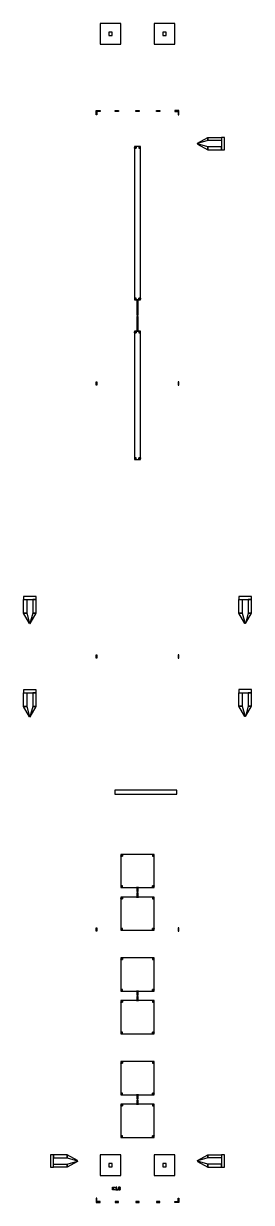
# Model space of a CAD drawing. Extents: x -1950 to 3550, y -200 to 28250.
import ezdxf

# ---------------------------------------------------------------- set-up
doc = ezdxf.new("R2010")
doc.units = 0

# ---------------------------------------------------------------- blocks, each defined once
blk = doc.blocks.new('C1B')
for points in [[(-100, 28250), (-100, 27750), (400, 27750), (400, 28250), (-100, 28250)], [(1200, 28250), (1200, 27750), (1700, 27750), (1700, 28250), (1200, 28250)], [(110, 28040), (110, 27960), (190, 27960), (190, 28040), (110, 28040)], [(1410, 28040), (1410, 27960), (1490, 27960), (1490, 28040), (1410, 28040)], [(-200, 26150), (-100, 26150), (-100, 26130), (-180, 26130), (-180, 26050), (-200, 26050), (-200, 26150)], [(260, 26150), (340, 26150), (340, 26130), (260, 26130), (260, 26150)], [(760, 26150), (840, 26150), (840, 26130), (760, 26130), (760, 26150)], [(1260, 26150), (1340, 26150), (1340, 26130), (1260, 26130), (1260, 26150)], [(1800, 26150), (1700, 26150), (1700, 26130), (1780, 26130), (1780, 26050), (1800, 26050), (1800, 26150)], [(2500, 25425), (2250, 25355), (2250, 25360), (2500, 25500), (2500, 25425)], [(2500, 25425), (2250, 25355), (2250, 25360), (2500, 25500), (2500, 25425)], [(2500, 25275), (2250, 25345), (2250, 25340), (2500, 25200), (2500, 25275)], [(2500, 25275), (2250, 25345), (2250, 25340), (2500, 25200), (2500, 25275)], [(2825, 25425), (2500, 25425), (2500, 25500), (2825, 25500), (2825, 25425)], [(2825, 25425), (2500, 25425), (2500, 25500), (2825, 25500), (2825, 25425)], [(2900, 25500), (2825, 25500), (2825, 25200), (2900, 25200), (2900, 25500)], [(2900, 25500), (2825, 25500), (2825, 25200), (2900, 25200), (2900, 25500)], [(725, 25280), (725, 21580), (875, 21580), (875, 25280), (725, 25280)], [(725, 25280), (725, 25240), (765, 25240), (765, 25280), (725, 25280)], [(725, 25240), (730, 25260), (745, 25275), (765, 25280), (765, 25260), (755, 25257), (748, 25250), (745, 25240), (725, 25240)], [(745, 25240), (748, 25250), (755, 25257), (765, 25260), (765, 25240), (765, 25240), (765, 25240), (765, 25240), (745, 25240)], [(835, 25280), (835, 25240), (875, 25240), (875, 25280), (835, 25280)], [(875, 25240), (870, 25260), (855, 25275), (835, 25280), (835, 25260), (845, 25257), (852, 25250), (855, 25240), (875, 25240)], [(855, 25240), (852, 25250), (845, 25257), (835, 25260), (835, 25240), (835, 25240), (835, 25240), (835, 25240), (855, 25240)], [(2825, 25275), (2500, 25275), (2500, 25200), (2825, 25200), (2825, 25275)], [(2825, 25275), (2500, 25275), (2500, 25200), (2825, 25200), (2825, 25275)], [(765, 21580), (765, 21620), (725, 21620), (725, 21580), (765, 21580)], [(725, 21620), (730, 21600), (745, 21585), (765, 21580), (765, 21600), (755, 21603), (748, 21610), (745, 21620), (725, 21620)], [(745, 21620), (748, 21610), (755, 21603), (765, 21600), (765, 21620), (765, 21620), (765, 21620), (765, 21620), (745, 21620)], [(775, 21580), (775, 21570), (785, 21570), (785, 21580), (775, 21580)], [(785, 21570), (784, 21575), (780, 21579), (775, 21580), (775, 21575), (777, 21574), (779, 21572), (780, 21570), (785, 21570)], [(780, 21570), (779, 21572), (777, 21574), (775, 21575), (775, 21570), (775, 21570), (775, 21570), (775, 21570), (780, 21570)], [(785, 21580), (785, 21210), (815, 21210), (815, 21580), (785, 21580)], [(815, 21580), (815, 21570), (825, 21570), (825, 21580), (815, 21580)], [(815, 21570), (816, 21575), (820, 21579), (825, 21580), (825, 21575), (822, 21574), (821, 21572), (820, 21570), (815, 21570)], [(820, 21570), (821, 21572), (822, 21574), (825, 21575), (825, 21570), (825, 21570), (825, 21570), (825, 21570), (820, 21570)], [(875, 21580), (875, 21620), (835, 21620), (835, 21580), (875, 21580)], [(875, 21620), (870, 21600), (855, 21585), (835, 21580), (835, 21600), (845, 21603), (852, 21610), (855, 21620), (875, 21620)], [(855, 21620), (852, 21610), (845, 21603), (835, 21600), (835, 21620), (835, 21620), (835, 21620), (835, 21620), (855, 21620)], [(785, 21180), (785, 20830), (815, 20830), (815, 21180), (785, 21180)], [(807, 21215), (807, 21220), (792, 21220), (792, 21215), (807, 21215)], [(792, 21175), (792, 21170), (807, 21170), (807, 21175), (792, 21175)], [(802, 21210), (802, 21215), (797, 21215), (797, 21210), (802, 21210)], [(797, 21180), (797, 21175), (802, 21175), (802, 21180), (797, 21180)], [(725, 20830), (725, 17730), (875, 17730), (875, 20830), (725, 20830)], [(725, 20830), (725, 20790), (765, 20790), (765, 20830), (725, 20830)], [(725, 20790), (730, 20810), (745, 20825), (765, 20830), (765, 20810), (755, 20807), (748, 20800), (745, 20790), (725, 20790)], [(745, 20790), (748, 20800), (755, 20807), (765, 20810), (765, 20790), (765, 20790), (765, 20790), (765, 20790), (745, 20790)], [(785, 20830), (785, 20840), (775, 20840), (775, 20830), (785, 20830)], [(785, 20840), (784, 20835), (780, 20831), (775, 20830), (775, 20835), (777, 20836), (779, 20838), (780, 20840), (785, 20840)], [(780, 20840), (779, 20838), (777, 20836), (775, 20835), (775, 20840), (775, 20840), (775, 20840), (775, 20840), (780, 20840)], [(825, 20830), (825, 20840), (815, 20840), (815, 20830), (825, 20830)], [(815, 20840), (816, 20835), (820, 20831), (825, 20830), (825, 20835), (822, 20836), (821, 20838), (820, 20840), (815, 20840)], [(820, 20840), (821, 20838), (822, 20836), (825, 20835), (825, 20840), (825, 20840), (825, 20840), (825, 20840), (820, 20840)], [(835, 20830), (835, 20790), (875, 20790), (875, 20830), (835, 20830)], [(875, 20790), (870, 20810), (855, 20825), (835, 20830), (835, 20810), (845, 20807), (852, 20800), (855, 20790), (875, 20790)], [(855, 20790), (852, 20800), (845, 20807), (835, 20810), (835, 20790), (835, 20790), (835, 20790), (835, 20790), (855, 20790)], [(-200, 19522), (-200, 19602), (-180, 19602), (-180, 19522), (-200, 19522)], [(1800, 19522), (1800, 19602), (1780, 19602), (1780, 19522), (1800, 19522)], [(765, 17730), (765, 17770), (725, 17770), (725, 17730), (765, 17730)], [(725, 17770), (730, 17750), (745, 17735), (765, 17730), (765, 17750), (755, 17753), (748, 17760), (745, 17770), (725, 17770)], [(745, 17770), (748, 17760), (755, 17753), (765, 17750), (765, 17770), (765, 17770), (765, 17770), (765, 17770), (745, 17770)], [(875, 17730), (875, 17770), (835, 17770), (835, 17730), (875, 17730)], [(875, 17770), (870, 17750), (855, 17735), (835, 17730), (835, 17750), (845, 17753), (852, 17760), (855, 17770), (875, 17770)], [(855, 17770), (852, 17760), (845, 17753), (835, 17750), (835, 17770), (835, 17770), (835, 17770), (835, 17770), (855, 17770)], [(-1950, 14425), (-1950, 14350), (-1650, 14350), (-1650, 14425), (-1950, 14425)], [(-1950, 14425), (-1950, 14350), (-1650, 14350), (-1650, 14425), (-1950, 14425)], [(-1875, 14350), (-1875, 14025), (-1950, 14025), (-1950, 14350), (-1875, 14350)], [(-1875, 14350), (-1875, 14025), (-1950, 14025), (-1950, 14350), (-1875, 14350)], [(-1725, 14350), (-1725, 14025), (-1650, 14025), (-1650, 14350), (-1725, 14350)], [(-1725, 14350), (-1725, 14025), (-1650, 14025), (-1650, 14350), (-1725, 14350)], [(3250, 14425), (3250, 14350), (3550, 14350), (3550, 14425), (3250, 14425)], [(3250, 14425), (3250, 14350), (3550, 14350), (3550, 14425), (3250, 14425)], [(3325, 14350), (3325, 14025), (3250, 14025), (3250, 14350), (3325, 14350)], [(3325, 14350), (3325, 14025), (3250, 14025), (3250, 14350), (3325, 14350)], [(3475, 14350), (3475, 14025), (3550, 14025), (3550, 14350), (3475, 14350)], [(3475, 14350), (3475, 14025), (3550, 14025), (3550, 14350), (3475, 14350)], [(-1875, 14025), (-1805, 13775), (-1810, 13775), (-1950, 14025), (-1875, 14025)], [(-1875, 14025), (-1805, 13775), (-1810, 13775), (-1950, 14025), (-1875, 14025)], [(-1725, 14025), (-1795, 13775), (-1790, 13775), (-1650, 14025), (-1725, 14025)], [(-1725, 14025), (-1795, 13775), (-1790, 13775), (-1650, 14025), (-1725, 14025)], [(3325, 14025), (3395, 13775), (3390, 13775), (3250, 14025), (3325, 14025)], [(3325, 14025), (3395, 13775), (3390, 13775), (3250, 14025), (3325, 14025)], [(3475, 14025), (3405, 13775), (3410, 13775), (3550, 14025), (3475, 14025)], [(3475, 14025), (3405, 13775), (3410, 13775), (3550, 14025), (3475, 14025)], [(-200, 12935), (-200, 13015), (-180, 13015), (-180, 12935), (-200, 12935)], [(1800, 12935), (1800, 13015), (1780, 13015), (1780, 12935), (1800, 12935)], [(-1950, 12170), (-1950, 12095), (-1650, 12095), (-1650, 12170), (-1950, 12170)], [(-1950, 12170), (-1950, 12095), (-1650, 12095), (-1650, 12170), (-1950, 12170)], [(-1875, 12095), (-1875, 11770), (-1950, 11770), (-1950, 12095), (-1875, 12095)], [(-1875, 12095), (-1875, 11770), (-1950, 11770), (-1950, 12095), (-1875, 12095)], [(-1725, 12095), (-1725, 11770), (-1650, 11770), (-1650, 12095), (-1725, 12095)], [(-1725, 12095), (-1725, 11770), (-1650, 11770), (-1650, 12095), (-1725, 12095)], [(3250, 12175), (3250, 12100), (3550, 12100), (3550, 12175), (3250, 12175)], [(3250, 12175), (3250, 12100), (3550, 12100), (3550, 12175), (3250, 12175)], [(3325, 12100), (3325, 11775), (3250, 11775), (3250, 12100), (3325, 12100)], [(3325, 12100), (3325, 11775), (3250, 11775), (3250, 12100), (3325, 12100)], [(3475, 12100), (3475, 11775), (3550, 11775), (3550, 12100), (3475, 12100)], [(3475, 12100), (3475, 11775), (3550, 11775), (3550, 12100), (3475, 12100)], [(-1875, 11770), (-1805, 11520), (-1810, 11520), (-1950, 11770), (-1875, 11770)], [(-1875, 11770), (-1805, 11520), (-1810, 11520), (-1950, 11770), (-1875, 11770)], [(-1725, 11770), (-1795, 11520), (-1790, 11520), (-1650, 11770), (-1725, 11770)], [(-1725, 11770), (-1795, 11520), (-1790, 11520), (-1650, 11770), (-1725, 11770)], [(3325, 11775), (3395, 11525), (3390, 11525), (3250, 11775), (3325, 11775)], [(3325, 11775), (3395, 11525), (3390, 11525), (3250, 11775), (3325, 11775)], [(3475, 11775), (3405, 11525), (3410, 11525), (3550, 11775), (3475, 11775)], [(3475, 11775), (3405, 11525), (3410, 11525), (3550, 11775), (3475, 11775)], [(250, 9750), (250, 9650), (1750, 9650), (1750, 9750), (250, 9750)], [(400, 8200), (400, 7400), (1200, 7400), (1200, 8200), (400, 8200)], [(400, 8200), (400, 8160), (440, 8160), (440, 8200), (400, 8200)], [(400, 8160), (405, 8180), (420, 8195), (440, 8200), (440, 8180), (430, 8177), (423, 8170), (420, 8160), (400, 8160)], [(420, 8160), (423, 8170), (430, 8177), (440, 8180), (440, 8160), (440, 8160), (440, 8160), (440, 8160), (420, 8160)], [(1160, 8200), (1160, 8160), (1200, 8160), (1200, 8200), (1160, 8200)], [(1200, 8160), (1195, 8180), (1180, 8195), (1160, 8200), (1160, 8180), (1170, 8177), (1177, 8170), (1180, 8160), (1200, 8160)], [(1180, 8160), (1177, 8170), (1170, 8177), (1160, 8180), (1160, 8160), (1160, 8160), (1160, 8160), (1160, 8160), (1180, 8160)], [(440, 7400), (440, 7440), (400, 7440), (400, 7400), (440, 7400)], [(400, 7440), (405, 7420), (420, 7405), (440, 7400), (440, 7420), (430, 7423), (423, 7430), (420, 7440), (400, 7440)], [(420, 7440), (423, 7430), (430, 7423), (440, 7420), (440, 7440), (440, 7440), (440, 7440), (440, 7440), (420, 7440)], [(775, 7400), (775, 7390), (785, 7390), (785, 7400), (775, 7400)], [(785, 7390), (784, 7395), (780, 7399), (775, 7400), (775, 7395), (777, 7394), (779, 7392), (780, 7390), (785, 7390)], [(785, 7400), (785, 7300), (815, 7300), (815, 7400), (785, 7400)], [(815, 7400), (815, 7390), (825, 7390), (825, 7400), (815, 7400)], [(815, 7390), (816, 7395), (820, 7399), (825, 7400), (825, 7395), (822, 7394), (821, 7392), (820, 7390), (815, 7390)], [(1200, 7400), (1200, 7440), (1160, 7440), (1160, 7400), (1200, 7400)], [(1200, 7440), (1195, 7420), (1180, 7405), (1160, 7400), (1160, 7420), (1170, 7423), (1177, 7430), (1180, 7440), (1200, 7440)], [(1180, 7440), (1177, 7430), (1170, 7423), (1160, 7420), (1160, 7440), (1160, 7440), (1160, 7440), (1160, 7440), (1180, 7440)], [(400, 7170), (400, 6370), (1200, 6370), (1200, 7170), (400, 7170)], [(400, 7170), (400, 7130), (440, 7130), (440, 7170), (400, 7170)], [(400, 7130), (405, 7150), (420, 7165), (440, 7170), (440, 7150), (430, 7147), (423, 7140), (420, 7130), (400, 7130)], [(420, 7130), (423, 7140), (430, 7147), (440, 7150), (440, 7130), (440, 7130), (440, 7130), (440, 7130), (420, 7130)], [(780, 7390), (779, 7392), (777, 7394), (775, 7395), (775, 7390), (775, 7390), (775, 7390), (775, 7390), (780, 7390)], [(785, 7170), (785, 7180), (775, 7180), (775, 7170), (785, 7170)], [(785, 7180), (784, 7175), (780, 7171), (775, 7170), (775, 7175), (777, 7176), (779, 7178), (780, 7180), (785, 7180)], [(780, 7180), (779, 7178), (777, 7176), (775, 7175), (775, 7180), (775, 7180), (775, 7180), (775, 7180), (780, 7180)], [(785, 7270), (785, 7170), (815, 7170), (815, 7270), (785, 7270)], [(807, 7305), (807, 7310), (792, 7310), (792, 7305), (807, 7305)], [(792, 7265), (792, 7260), (807, 7260), (807, 7265), (792, 7265)], [(802, 7300), (802, 7305), (797, 7305), (797, 7300), (802, 7300)], [(797, 7270), (797, 7265), (802, 7265), (802, 7270), (797, 7270)], [(825, 7170), (825, 7180), (815, 7180), (815, 7170), (825, 7170)], [(815, 7180), (816, 7175), (820, 7171), (825, 7170), (825, 7175), (822, 7176), (821, 7178), (820, 7180), (815, 7180)], [(820, 7390), (821, 7392), (822, 7394), (825, 7395), (825, 7390), (825, 7390), (825, 7390), (825, 7390), (820, 7390)], [(820, 7180), (821, 7178), (822, 7176), (825, 7175), (825, 7180), (825, 7180), (825, 7180), (825, 7180), (820, 7180)], [(1160, 7170), (1160, 7130), (1200, 7130), (1200, 7170), (1160, 7170)], [(1200, 7130), (1195, 7150), (1180, 7165), (1160, 7170), (1160, 7150), (1170, 7147), (1177, 7140), (1180, 7130), (1200, 7130)], [(1180, 7130), (1177, 7140), (1170, 7147), (1160, 7150), (1160, 7130), (1160, 7130), (1160, 7130), (1160, 7130), (1180, 7130)], [(-200, 6348), (-200, 6428), (-180, 6428), (-180, 6348), (-200, 6348)], [(440, 6370), (440, 6410), (400, 6410), (400, 6370), (440, 6370)], [(400, 6410), (405, 6390), (420, 6375), (440, 6370), (440, 6390), (430, 6393), (423, 6400), (420, 6410), (400, 6410)], [(420, 6410), (423, 6400), (430, 6393), (440, 6390), (440, 6410), (440, 6410), (440, 6410), (440, 6410), (420, 6410)], [(1200, 6370), (1200, 6410), (1160, 6410), (1160, 6370), (1200, 6370)], [(1200, 6410), (1195, 6390), (1180, 6375), (1160, 6370), (1160, 6390), (1170, 6393), (1177, 6400), (1180, 6410), (1200, 6410)], [(1180, 6410), (1177, 6400), (1170, 6393), (1160, 6390), (1160, 6410), (1160, 6410), (1160, 6410), (1160, 6410), (1180, 6410)], [(1800, 6348), (1800, 6428), (1780, 6428), (1780, 6348), (1800, 6348)], [(400, 5700), (400, 4900), (1200, 4900), (1200, 5700), (400, 5700)], [(400, 5700), (400, 5660), (440, 5660), (440, 5700), (400, 5700)], [(400, 5660), (405, 5680), (420, 5695), (440, 5700), (440, 5680), (430, 5677), (423, 5670), (420, 5660), (400, 5660)], [(1160, 5700), (1160, 5660), (1200, 5660), (1200, 5700), (1160, 5700)], [(1200, 5660), (1195, 5680), (1180, 5695), (1160, 5700), (1160, 5680), (1170, 5677), (1177, 5670), (1180, 5660), (1200, 5660)], [(420, 5660), (423, 5670), (430, 5677), (440, 5680), (440, 5660), (440, 5660), (440, 5660), (440, 5660), (420, 5660)], [(1180, 5660), (1177, 5670), (1170, 5677), (1160, 5680), (1160, 5660), (1160, 5660), (1160, 5660), (1160, 5660), (1180, 5660)], [(440, 4900), (440, 4940), (400, 4940), (400, 4900), (440, 4900)], [(400, 4940), (405, 4920), (420, 4905), (440, 4900), (440, 4920), (430, 4923), (423, 4930), (420, 4940), (400, 4940)], [(420, 4940), (423, 4930), (430, 4923), (440, 4920), (440, 4940), (440, 4940), (440, 4940), (440, 4940), (420, 4940)], [(775, 4900), (775, 4890), (785, 4890), (785, 4900), (775, 4900)], [(785, 4890), (784, 4895), (780, 4899), (775, 4900), (775, 4895), (777, 4894), (779, 4892), (780, 4890), (785, 4890)], [(780, 4890), (779, 4892), (777, 4894), (775, 4895), (775, 4890), (775, 4890), (775, 4890), (775, 4890), (780, 4890)], [(785, 4900), (785, 4800), (815, 4800), (815, 4900), (785, 4900)], [(815, 4900), (815, 4890), (825, 4890), (825, 4900), (815, 4900)], [(815, 4890), (816, 4895), (820, 4899), (825, 4900), (825, 4895), (822, 4894), (821, 4892), (820, 4890), (815, 4890)], [(820, 4890), (821, 4892), (822, 4894), (825, 4895), (825, 4890), (825, 4890), (825, 4890), (825, 4890), (820, 4890)], [(1200, 4900), (1200, 4940), (1160, 4940), (1160, 4900), (1200, 4900)], [(1200, 4940), (1195, 4920), (1180, 4905), (1160, 4900), (1160, 4920), (1170, 4923), (1177, 4930), (1180, 4940), (1200, 4940)], [(1180, 4940), (1177, 4930), (1170, 4923), (1160, 4920), (1160, 4940), (1160, 4940), (1160, 4940), (1160, 4940), (1180, 4940)], [(400, 4670), (400, 3870), (1200, 3870), (1200, 4670), (400, 4670)], [(400, 4670), (400, 4630), (440, 4630), (440, 4670), (400, 4670)], [(400, 4630), (405, 4650), (420, 4665), (440, 4670), (440, 4650), (430, 4647), (423, 4640), (420, 4630), (400, 4630)], [(420, 4630), (423, 4640), (430, 4647), (440, 4650), (440, 4630), (440, 4630), (440, 4630), (440, 4630), (420, 4630)], [(785, 4670), (785, 4680), (775, 4680), (775, 4670), (785, 4670)], [(785, 4680), (784, 4675), (780, 4671), (775, 4670), (775, 4675), (777, 4676), (779, 4678), (780, 4680), (785, 4680)], [(780, 4680), (779, 4678), (777, 4676), (775, 4675), (775, 4680), (775, 4680), (775, 4680), (775, 4680), (780, 4680)], [(785, 4770), (785, 4670), (815, 4670), (815, 4770), (785, 4770)], [(807, 4805), (807, 4810), (792, 4810), (792, 4805), (807, 4805)], [(792, 4765), (792, 4760), (807, 4760), (807, 4765), (792, 4765)], [(802, 4800), (802, 4805), (797, 4805), (797, 4800), (802, 4800)], [(797, 4770), (797, 4765), (802, 4765), (802, 4770), (797, 4770)], [(825, 4670), (825, 4680), (815, 4680), (815, 4670), (825, 4670)], [(815, 4680), (816, 4675), (820, 4671), (825, 4670), (825, 4675), (822, 4676), (821, 4678), (820, 4680), (815, 4680)], [(820, 4680), (821, 4678), (822, 4676), (825, 4675), (825, 4680), (825, 4680), (825, 4680), (825, 4680), (820, 4680)], [(1160, 4670), (1160, 4630), (1200, 4630), (1200, 4670), (1160, 4670)], [(1200, 4630), (1195, 4650), (1180, 4665), (1160, 4670), (1160, 4650), (1170, 4647), (1177, 4640), (1180, 4630), (1200, 4630)], [(1180, 4630), (1177, 4640), (1170, 4647), (1160, 4650), (1160, 4630), (1160, 4630), (1160, 4630), (1160, 4630), (1180, 4630)], [(440, 3870), (440, 3910), (400, 3910), (400, 3870), (440, 3870)], [(400, 3910), (405, 3890), (420, 3875), (440, 3870), (440, 3890), (430, 3893), (423, 3900), (420, 3910), (400, 3910)], [(420, 3910), (423, 3900), (430, 3893), (440, 3890), (440, 3910), (440, 3910), (440, 3910), (440, 3910), (420, 3910)], [(1200, 3870), (1200, 3910), (1160, 3910), (1160, 3870), (1200, 3870)], [(1200, 3910), (1195, 3890), (1180, 3875), (1160, 3870), (1160, 3890), (1170, 3893), (1177, 3900), (1180, 3910), (1200, 3910)], [(1180, 3910), (1177, 3900), (1170, 3893), (1160, 3890), (1160, 3910), (1160, 3910), (1160, 3910), (1160, 3910), (1180, 3910)], [(400, 3200), (400, 2400), (1200, 2400), (1200, 3200), (400, 3200)], [(400, 3200), (400, 3160), (440, 3160), (440, 3200), (400, 3200)], [(400, 3160), (405, 3180), (420, 3195), (440, 3200), (440, 3180), (430, 3177), (423, 3170), (420, 3160), (400, 3160)], [(420, 3160), (423, 3170), (430, 3177), (440, 3180), (440, 3160), (440, 3160), (440, 3160), (440, 3160), (420, 3160)], [(1160, 3200), (1160, 3160), (1200, 3160), (1200, 3200), (1160, 3200)], [(1200, 3160), (1195, 3180), (1180, 3195), (1160, 3200), (1160, 3180), (1170, 3177), (1177, 3170), (1180, 3160), (1200, 3160)], [(1180, 3160), (1177, 3170), (1170, 3177), (1160, 3180), (1160, 3160), (1160, 3160), (1160, 3160), (1160, 3160), (1180, 3160)], [(440, 2400), (440, 2440), (400, 2440), (400, 2400), (440, 2400)], [(400, 2440), (405, 2420), (420, 2405), (440, 2400), (440, 2420), (430, 2423), (423, 2430), (420, 2440), (400, 2440)], [(420, 2440), (423, 2430), (430, 2423), (440, 2420), (440, 2440), (440, 2440), (440, 2440), (440, 2440), (420, 2440)], [(775, 2400), (775, 2390), (785, 2390), (785, 2400), (775, 2400)], [(785, 2390), (784, 2395), (780, 2399), (775, 2400), (775, 2395), (777, 2394), (779, 2392), (780, 2390), (785, 2390)], [(780, 2390), (779, 2392), (777, 2394), (775, 2395), (775, 2390), (775, 2390), (775, 2390), (775, 2390), (780, 2390)], [(785, 2400), (785, 2300), (815, 2300), (815, 2400), (785, 2400)], [(807, 2305), (807, 2310), (792, 2310), (792, 2305), (807, 2305)], [(802, 2300), (802, 2305), (797, 2305), (797, 2300), (802, 2300)], [(815, 2400), (815, 2390), (825, 2390), (825, 2400), (815, 2400)], [(815, 2390), (816, 2395), (820, 2399), (825, 2400), (825, 2395), (822, 2394), (821, 2392), (820, 2390), (815, 2390)], [(820, 2390), (821, 2392), (822, 2394), (825, 2395), (825, 2390), (825, 2390), (825, 2390), (825, 2390), (820, 2390)], [(1200, 2400), (1200, 2440), (1160, 2440), (1160, 2400), (1200, 2400)], [(1200, 2440), (1195, 2420), (1180, 2405), (1160, 2400), (1160, 2420), (1170, 2423), (1177, 2430), (1180, 2440), (1200, 2440)], [(1180, 2440), (1177, 2430), (1170, 2423), (1160, 2420), (1160, 2440), (1160, 2440), (1160, 2440), (1160, 2440), (1180, 2440)], [(400, 2170), (400, 1370), (1200, 1370), (1200, 2170), (400, 2170)], [(400, 2170), (400, 2130), (440, 2130), (440, 2170), (400, 2170)], [(400, 2130), (405, 2150), (420, 2165), (440, 2170), (440, 2150), (430, 2147), (423, 2140), (420, 2130), (400, 2130)], [(420, 2130), (423, 2140), (430, 2147), (440, 2150), (440, 2130), (440, 2130), (440, 2130), (440, 2130), (420, 2130)], [(785, 2170), (785, 2180), (775, 2180), (775, 2170), (785, 2170)], [(785, 2180), (784, 2175), (780, 2171), (775, 2170), (775, 2175), (777, 2176), (779, 2178), (780, 2180), (785, 2180)], [(780, 2180), (779, 2178), (777, 2176), (775, 2175), (775, 2180), (775, 2180), (775, 2180), (775, 2180), (780, 2180)], [(785, 2270), (785, 2170), (815, 2170), (815, 2270), (785, 2270)], [(792, 2265), (792, 2260), (807, 2260), (807, 2265), (792, 2265)], [(797, 2270), (797, 2265), (802, 2265), (802, 2270), (797, 2270)], [(825, 2170), (825, 2180), (815, 2180), (815, 2170), (825, 2170)], [(815, 2180), (816, 2175), (820, 2171), (825, 2170), (825, 2175), (822, 2176), (821, 2178), (820, 2180), (815, 2180)], [(820, 2180), (821, 2178), (822, 2176), (825, 2175), (825, 2180), (825, 2180), (825, 2180), (825, 2180), (820, 2180)], [(1160, 2170), (1160, 2130), (1200, 2130), (1200, 2170), (1160, 2170)], [(1200, 2130), (1195, 2150), (1180, 2165), (1160, 2170), (1160, 2150), (1170, 2147), (1177, 2140), (1180, 2130), (1200, 2130)], [(1180, 2130), (1177, 2140), (1170, 2147), (1160, 2150), (1160, 2130), (1160, 2130), (1160, 2130), (1160, 2130), (1180, 2130)], [(440, 1370), (440, 1410), (400, 1410), (400, 1370), (440, 1370)], [(400, 1410), (405, 1390), (420, 1375), (440, 1370), (440, 1390), (430, 1393), (423, 1400), (420, 1410), (400, 1410)], [(420, 1410), (423, 1400), (430, 1393), (440, 1390), (440, 1410), (440, 1410), (440, 1410), (440, 1410), (420, 1410)], [(1200, 1370), (1200, 1410), (1160, 1410), (1160, 1370), (1200, 1370)], [(1200, 1410), (1195, 1390), (1180, 1375), (1160, 1370), (1160, 1390), (1170, 1393), (1177, 1400), (1180, 1410), (1200, 1410)], [(1180, 1410), (1177, 1400), (1170, 1393), (1160, 1390), (1160, 1410), (1160, 1410), (1160, 1410), (1160, 1410), (1180, 1410)], [(-1300, 650), (-1225, 650), (-1225, 950), (-1300, 950), (-1300, 650)], [(-1300, 650), (-1225, 650), (-1225, 950), (-1300, 950), (-1300, 650)], [(-1225, 875), (-900, 875), (-900, 950), (-1225, 950), (-1225, 875)], [(-1225, 875), (-900, 875), (-900, 950), (-1225, 950), (-1225, 875)], [(-900, 875), (-650, 805), (-650, 810), (-900, 950), (-900, 875)], [(-900, 875), (-650, 805), (-650, 810), (-900, 950), (-900, 875)], [(-100, 950), (-100, 450), (400, 450), (400, 950), (-100, 950)], [(1200, 950), (1200, 450), (1700, 450), (1700, 950), (1200, 950)], [(2500, 875), (2250, 805), (2250, 810), (2500, 950), (2500, 875)], [(2500, 875), (2250, 805), (2250, 810), (2500, 950), (2500, 875)], [(2825, 875), (2500, 875), (2500, 950), (2825, 950), (2825, 875)], [(2825, 875), (2500, 875), (2500, 950), (2825, 950), (2825, 875)], [(2900, 950), (2825, 950), (2825, 650), (2900, 650), (2900, 950)], [(2900, 950), (2825, 950), (2825, 650), (2900, 650), (2900, 950)], [(-1225, 725), (-900, 725), (-900, 650), (-1225, 650), (-1225, 725)], [(-1225, 725), (-900, 725), (-900, 650), (-1225, 650), (-1225, 725)], [(-900, 725), (-650, 795), (-650, 790), (-900, 650), (-900, 725)], [(-900, 725), (-650, 795), (-650, 790), (-900, 650), (-900, 725)], [(110, 740), (110, 660), (190, 660), (190, 740), (110, 740)], [(1410, 740), (1410, 660), (1490, 660), (1490, 740), (1410, 740)], [(2500, 725), (2250, 795), (2250, 790), (2500, 650), (2500, 725)], [(2500, 725), (2250, 795), (2250, 790), (2500, 650), (2500, 725)], [(2825, 725), (2500, 725), (2500, 650), (2825, 650), (2825, 725)], [(2825, 725), (2500, 725), (2500, 650), (2825, 650), (2825, 725)], [(200, 100), (200, 170), (252, 170), (252, 161), (218, 161), (218, 109), (252, 109), (252, 100), (200, 100), (200, 100)], [(270, 100), (322, 100), (322, 109), (305, 109), (305, 170), (288, 170), (270, 161), (270, 152), (288, 152), (288, 109), (270, 109), (270, 100), (270, 100)], [(340, 100), (358, 100), (358, 170), (340, 170), (340, 100)], [(358, 100), (375, 100), (392, 109), (392, 126), (375, 135), (392, 144), (392, 161), (375, 170), (358, 170), (358, 161), (375, 161), (375, 144), (358, 144), (358, 126), (375, 126), (375, 109), (358, 109), (358, 100)], [(-200, -200), (-100, -200), (-100, -180), (-180, -180), (-180, -100), (-200, -100), (-200, -200)], [(260, -200), (340, -200), (340, -180), (260, -180), (260, -200)], [(760, -200), (840, -200), (840, -180), (760, -180), (760, -200)], [(1260, -200), (1340, -200), (1340, -180), (1260, -180), (1260, -200)], [(1800, -200), (1700, -200), (1700, -180), (1780, -180), (1780, -100), (1800, -100), (1800, -200)]]:
    blk.add_lwpolyline(points)

msp = doc.modelspace()

# ---------------------------------------------------------------- block references
msp.add_blockref('C1B', (0, 0))

doc.saveas('drawing.dxf')
